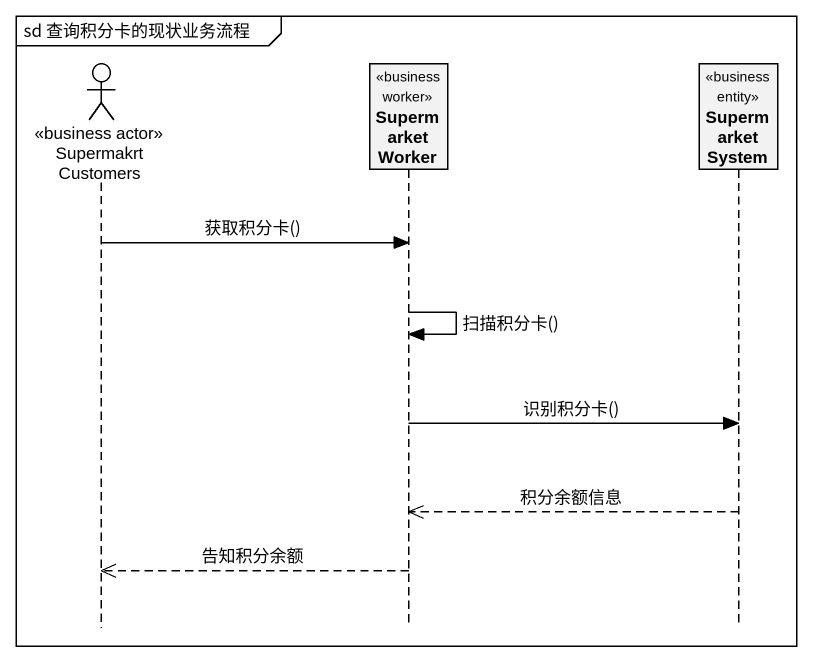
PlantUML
@startuml
mainframe sd 查询积分卡的现状业务流程
hide footbox
actor SupermakrtCustomers <<business actor>>
participant SupermarketWorker <<business worker>>
participant SupermarketSystem <<business entity>>

SupermakrtCustomers -> SupermarketWorker : 获取积分卡()
SupermarketWorker -> SupermarketWorker : 扫描积分卡()
SupermarketWorker -> SupermarketSystem : 识别积分卡()
SupermarketSystem -->> SupermarketWorker : 积分余额信息
SupermarketWorker -->> SupermakrtCustomers : 告知积分余额
@enduml
